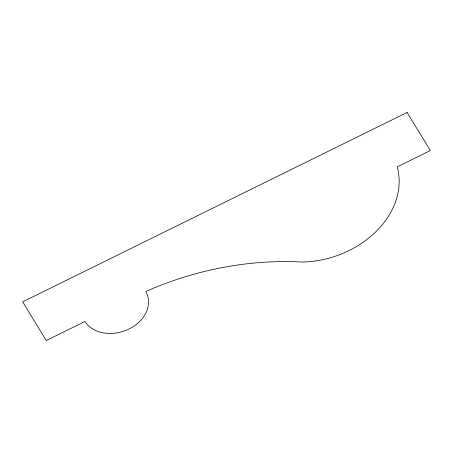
<?xml version="1.0" encoding="UTF-8"?>
<svg xmlns="http://www.w3.org/2000/svg" width="453" height="453" viewBox="0 0 453 453"><rect width="100%" height="100%" fill="white"/><g stroke="black" fill="none" stroke-linecap="round" stroke-linejoin="round"><path stroke-width="0.68" d="M407.1 112.452L22.65 301.851L46.263 340.548L84.943 321.488A34.1 26.387 -18.3 0 0 129.043 328.98A34.1 26.387 -18.3 0 0 145.73 291.545A272.564 210.922 -18.3 0 1 302.276 262.049A87.537 67.74 -18.3 0 0 397.196 166.897L430.35 150.56L407.1 112.452"/></g></svg>
